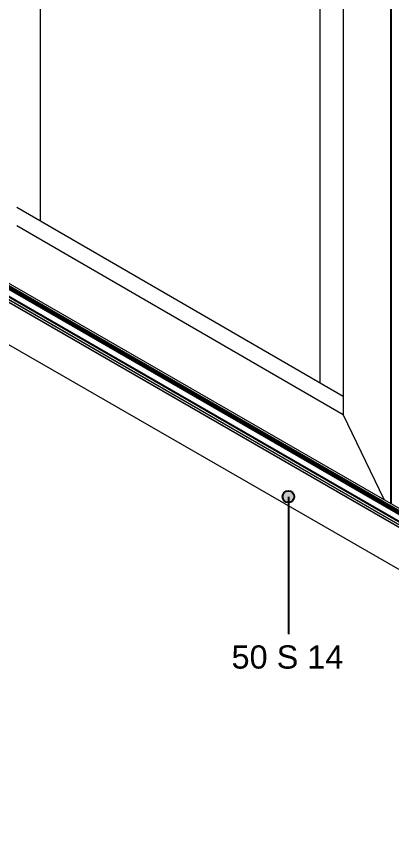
# Model space of a CAD drawing. Header units: millimetres. Extents: x 221 to 2771, y 196 to 840.
# Drawn here: x 971.5 to 1003.7, y 237.3 to 309.2 of the extents above; entities that cross this region are included whole.
import ezdxf

# ---------------------------------------------------------------- set-up
doc = ezdxf.new("R2010")
doc.units = ezdxf.units.MM
doc.layers.add('yazı_numara_k', color=21, linetype='Continuous')
doc.styles.get("Standard").update_dxf_attribs({"font": 'arial.ttf'})

# ---------------------------------------------------------------- blocks, each defined once
blk = doc.blocks.new('50S14_DK1')
at = {"layer": 'yazı_numara_k', "color": 21, "insert": (1981.125, 2486.363), "char_height": 2, "attachment_point": 7}
blk.add_mtext('{\\fArial|b0|i0|c162|p34;50 S 14}', dxfattribs=at)
blk = doc.blocks.new('yuvarlakk')
at = {"layer": 'yazı_numara_k'}
blk.add_hatch(color=21, dxfattribs=at).paths.add_polyline_path([(-159.086, 172.801, -1), (-160.086, 172.801, -1)])
at = {"layer": 'yazı_numara_k', "color": 21}
blk.add_circle((-159.586, 172.801), 0.5, dxfattribs=at)

msp = doc.modelspace()

# ---------------------------------------------------------------- linework, layer by layer
at = {"color": 8, "linetype": 'Continuous', "lineweight": 15}
for p, q in [((1003.602, 385.225), (1003.602, 267.323)), ((1003.671, 383.546), (1003.671, 267.262)), ((997.537, 381.844), (997.537, 277.695)), ((999.546, 316.173), (999.546, 274.957)), ((973.464, 314.811), (973.464, 291.66)), ((930.01, 304.502), (1046.381, 237.35)), ((939.315, 304.007), (1044.152, 243.486)), ((939.337, 304.088), (1044.152, 243.58)), ((939.344, 304.115), (1044.152, 243.612)), ((939.348, 304.13), (1044.152, 243.628)), ((939.351, 304.14), (1044.152, 243.64)), ((939.361, 304.177), (1044.152, 243.683)), ((939.369, 304.206), (1044.152, 243.716)), ((1005.455, 266.234), (939.41, 304.361)), ((939.136, 303.337), (1044.151, 242.712)), ((939.157, 303.414), (1044.152, 242.802)), ((939.289, 303.908), (1044.152, 243.372)), ((1044.152, 243.38), (939.291, 303.915)), ((939.293, 303.924), (1044.152, 243.39)), ((939.297, 303.94), (1044.152, 243.409)), ((939.311, 303.99), (1044.152, 243.466)), ((938.943, 302.995), (1044.438, 242.094)), ((938.974, 303.003), (1044.396, 242.143)), ((939.082, 303.134), (1044.229, 242.434)), ((939.089, 303.163), (1044.211, 242.477)), ((971.455, 292.82), (999.546, 276.535)), ((971.455, 291.243), (999.546, 274.957)), ((1003.068, 267.631), (999.546, 274.957))]:
    msp.add_line(p, q, dxfattribs=at)
at = {"layer": 'yazı_numara_k', "color": 21}
msp.add_line((994.829, 267.887), (994.829, 256.039), dxfattribs=at)

# ---------------------------------------------------------------- block references
at = {"rotation": 90}
msp.add_blockref('yuvarlakk', (1167.63, 427.474), dxfattribs=at)
msp.add_blockref('50S14_DK1', (-991.189, -2233.309))

doc.saveas('drawing.dxf')
